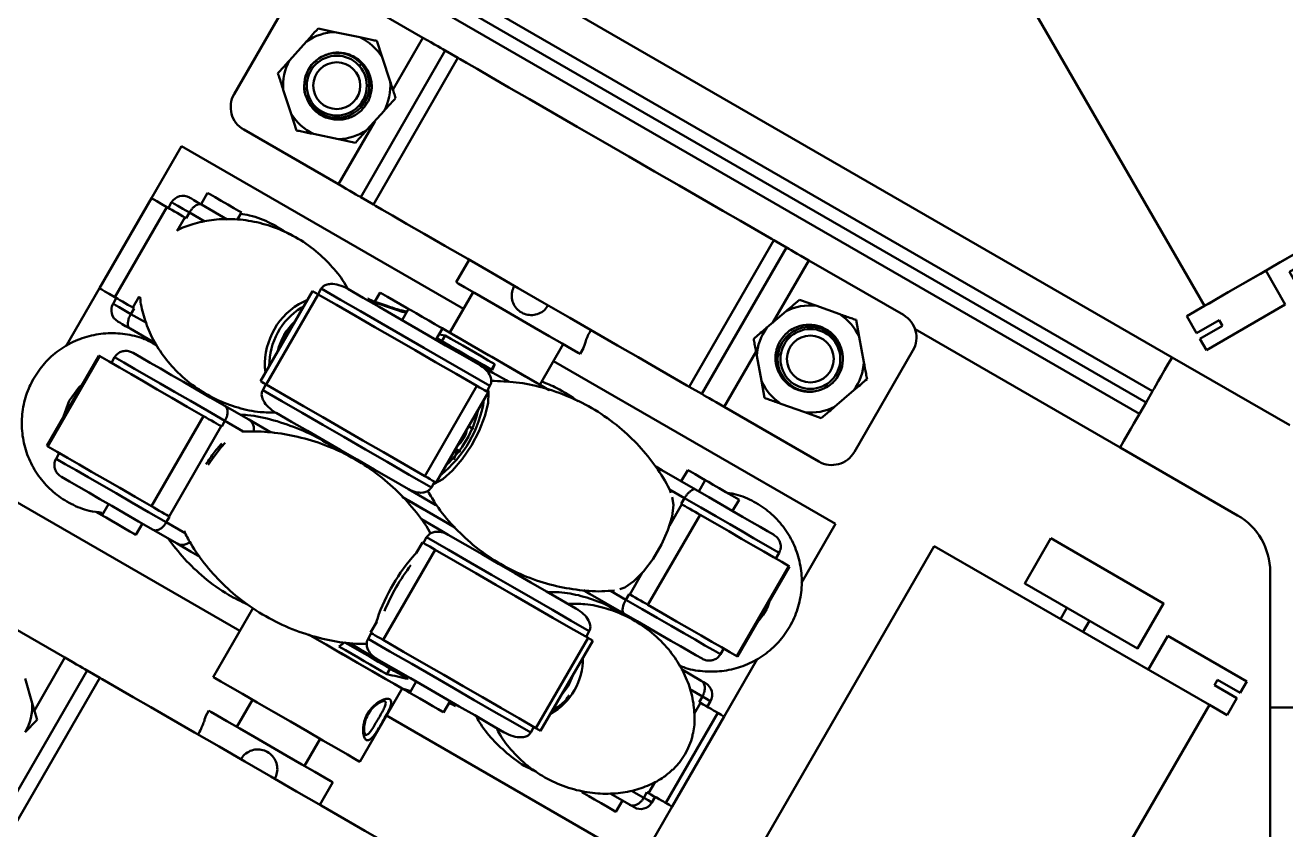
# Model space of a CAD drawing. Header units: millimetres. Extents: x 263 to 2983, y 441 to 2500.
# Drawn here: x 604.5 to 701.4, y 1531.5 to 1593.3 of the extents above; entities that cross this region are included whole.
import ezdxf

# ---------------------------------------------------------------- set-up
doc = ezdxf.new("R2010")
doc.units = ezdxf.units.MM
doc.header["$LTSCALE"] = 0.5
doc.layers.add('BOL', color=7, linetype='Continuous', lineweight=50)

# ---------------------------------------------------------------- blocks, each defined once
blk = doc.blocks.new('*U46')
at = {"layer": 'BOL'}
for p, q in [((-11.999, 6.192), (9.132, -6.008)), ((-1.803, 1.453), (-2.294, 0.589)), ((-0.071, 0.453), (-0.573, -0.405)), ((4.437, -3.297), (5.937, -0.699)), ((5.937, -0.699), (11.999, -4.199)), ((9.767, -4.065), (9.517, -4.498)), ((9.517, -4.498), (11.249, -5.498)), ((11.499, -5.065), (9.767, -4.065)), ((11.999, -4.199), (11.499, -5.065)), ((11.249, -5.498), (10.499, -6.797)), ((10.499, -6.797), (9.132, -6.008))]:
    blk.add_line(p, q, dxfattribs=at)
blk.add_lwpolyline([(-3.047, 6.797), (5.613, 1.797), (3.613, -1.667), (-5.047, 3.333)], close=True, dxfattribs=at)
blk = doc.blocks.new('*U47')
at = {"layer": 'BOL', "color": 0, "linetype": 'ByBlock', "lineweight": -2, "transparency": 16777216, "rotation": 239.9999999999999}
blk.add_blockref('*U46', (599.892, 1758.508), dxfattribs=at)
blk = doc.blocks.new('*U50')
at = {"layer": 'BOL'}
for p, q in [((-11.999, 6.192), (9.132, -6.008)), ((-1.803, 1.453), (-2.294, 0.589)), ((-0.071, 0.453), (-0.573, -0.405)), ((4.437, -3.297), (5.937, -0.699)), ((5.937, -0.699), (11.999, -4.199)), ((9.767, -4.065), (9.517, -4.498)), ((9.517, -4.498), (11.249, -5.498)), ((11.499, -5.065), (9.767, -4.065)), ((11.999, -4.199), (11.499, -5.065)), ((11.249, -5.498), (10.499, -6.797)), ((10.499, -6.797), (9.132, -6.008))]:
    blk.add_line(p, q, dxfattribs=at)
blk.add_lwpolyline([(-3.047, 6.797), (5.613, 1.797), (3.613, -1.667), (-5.047, 3.333)], close=True, dxfattribs=at)
blk = doc.blocks.new('*U51')
at = {"layer": 'BOL', "color": 0, "linetype": 'ByBlock', "lineweight": -2, "transparency": 16777216}
blk.add_blockref('*U50', (686.352, 1910.819), dxfattribs=at)

msp = doc.modelspace()

# ---------------------------------------------------------------- linework, layer by layer
at = {"layer": 'BOL'}
for p, q in [((614.683, 1612.789), (692.625, 1567.789)), ((613.183, 1610.19), (691.125, 1565.19)), ((612.683, 1609.324), (690.625, 1564.324)), ((690.125, 1563.458), (612.183, 1608.458)), ((680.224, 1597.546), (695.124, 1571.738)), ((627.82, 1596.543), (635.09, 1592.346)), ((625.088, 1595.811), (620.588, 1588.017)), ((628.329, 1592.781), (627.03, 1593.054)), ((630.251, 1592.377), (628.329, 1592.781)), ((626.144, 1592.065), (624.833, 1590.603)), ((631.963, 1590.842), (631.55, 1592.103)), ((635.09, 1592.346), (632.78, 1588.346)), ((636.806, 1591.355), (630.306, 1580.097)), ((637.779, 1590.793), (631.279, 1579.535)), ((632.574, 1588.975), (631.963, 1590.842)), ((637.779, 1590.793), (636.806, 1591.355)), ((624.36, 1588.353), (624.971, 1586.486)), ((630.329, 1586.995), (630.455, 1587.167)), ((624.971, 1586.486), (625.384, 1585.225)), ((631.38, 1585.92), (628.59, 1581.088)), ((630.79, 1585.263), (632.101, 1586.726)), ((621.32, 1585.285), (628.59, 1581.088)), ((626.683, 1584.952), (628.605, 1584.548)), ((616.539, 1584.004), (614.239, 1580.02)), ((638.19, 1571.504), (616.539, 1584.004)), ((628.605, 1584.548), (629.904, 1584.275)), ((614.239, 1580.02), (610.239, 1573.092)), ((618.553, 1580.416), (618.053, 1579.55)), ((631.279, 1579.535), (630.306, 1580.097)), ((611.429, 1572.405), (615.429, 1579.333)), ((615.788, 1579.703), (615.538, 1579.27)), ((618.091, 1579.529), (620.06, 1578.392)), ((616.801, 1578.541), (616.209, 1577.516)), ((616.801, 1578.541), (616.907, 1578.48)), ((617.157, 1578.913), (616.907, 1578.48)), ((618.345, 1578.227), (617.157, 1578.913)), ((620.832, 1578.362), (621.152, 1578.916)), ((621.125, 1578.931), (621.152, 1578.916)), ((662.028, 1576.793), (655.528, 1565.535)), ((663.002, 1576.231), (656.502, 1564.973)), ((662.028, 1576.793), (663.002, 1576.231)), ((638.641, 1575.285), (637.641, 1573.553)), ((664.718, 1575.24), (661.962, 1570.466)), ((664.718, 1575.24), (671.987, 1571.043)), ((610.239, 1573.092), (607.662, 1568.628)), ((611.538, 1572.342), (611.288, 1571.909)), ((613.295, 1572.469), (612.801, 1571.613)), ((626.603, 1572.882), (622.603, 1565.953)), ((627.045, 1572.627), (623.045, 1565.699)), ((627.279, 1573.069), (627.029, 1572.636)), ((631.799, 1572.769), (631.396, 1572.071)), ((638.94, 1572.803), (637.14, 1569.685)), ((612.657, 1571.118), (612.907, 1571.551)), ((612.801, 1571.613), (612.907, 1571.551)), ((625.543, 1571.882), (626.22, 1572.217)), ((625.745, 1571.599), (625.921, 1571.7)), ((633.4, 1571.431), (633.352, 1571.347)), ((633.988, 1571.505), (633.488, 1570.639)), ((633.863, 1571.288), (633.524, 1571.396)), ((662.993, 1571.345), (661.498, 1570.071)), ((665.253, 1571.762), (664.003, 1572.206)), ((667.104, 1571.105), (665.253, 1571.762)), ((612.657, 1571.118), (613.851, 1570.43)), ((668.596, 1569.355), (668.355, 1570.661)), ((614.578, 1568.855), (612.591, 1570.002)), ((613.527, 1569.462), (613.69, 1569.162)), ((636.086, 1569.139), (636.586, 1570.005)), ((636.793, 1569.472), (636.322, 1569.548)), ((636.54, 1569.034), (636.793, 1569.472)), ((636.56, 1570.02), (636.586, 1570.005)), ((663.218, 1569.567), (663.071, 1569.413)), ((668.952, 1567.424), (668.596, 1569.355)), ((688.625, 1560.86), (672.883, 1569.949)), ((644.068, 1565.685), (645.868, 1568.803)), ((647.167, 1568.053), (647.426, 1568.501)), ((610.203, 1567.917), (606.203, 1560.989)), ((610.282, 1567.871), (606.282, 1560.943)), ((611.408, 1567.799), (611.158, 1567.366)), ((666.769, 1555.004), (645.118, 1567.504)), ((660.669, 1568.227), (658.218, 1563.982)), ((660.729, 1567.904), (661.085, 1565.973)), ((672.719, 1568.311), (668.219, 1560.517)), ((692.625, 1567.789), (701.654, 1562.576)), ((640.354, 1566.832), (640.607, 1567.27)), ((617.582, 1565.388), (617.492, 1565.595)), ((622.779, 1565.275), (623.029, 1565.708)), ((635.225, 1558.667), (639.225, 1565.595)), ((640.237, 1565.588), (639.987, 1565.155)), ((655.528, 1565.535), (656.502, 1564.973)), ((661.085, 1565.973), (661.326, 1564.668)), ((636.095, 1558.164), (640.095, 1565.092)), ((666.688, 1563.983), (668.183, 1565.257)), ((691.125, 1565.19), (690.625, 1564.324)), ((619.865, 1564.07), (621.707, 1563.007)), ((658.218, 1563.982), (665.487, 1559.785)), ((662.576, 1564.223), (664.427, 1563.566)), ((664.427, 1563.566), (665.678, 1563.122)), ((690.125, 1563.458), (690.625, 1564.324)), ((614.244, 1556.346), (618.244, 1563.274)), ((619.879, 1562.908), (619.629, 1562.475)), ((621.292, 1562.092), (619.879, 1562.908)), ((621.707, 1563.007), (623.372, 1562.045)), ((619.594, 1562.495), (615.594, 1555.567)), ((619.629, 1562.475), (619.594, 1562.495)), ((638.979, 1562.273), (638.595, 1562.494)), ((619.654, 1561.18), (619.381, 1560.89)), ((619.599, 1560.88), (619.892, 1561.21)), ((628.542, 1560.793), (628.45, 1560.634)), ((637.595, 1560.762), (637.979, 1560.541)), ((697.654, 1555.647), (688.625, 1560.86)), ((606.908, 1560.004), (607.158, 1560.437)), ((652.964, 1559.394), (653.422, 1559.13)), ((653.422, 1559.13), (656.027, 1557.626)), ((655.419, 1559.131), (654.919, 1558.265)), ((601.539, 1558.023), (621.025, 1546.773)), ((635.737, 1557.793), (635.987, 1558.226)), ((656.772, 1558.35), (656.272, 1557.484)), ((655.176, 1556.962), (654.025, 1557.627)), ((655.176, 1556.962), (654.926, 1556.529)), ((658.871, 1555.984), (659.371, 1556.85)), ((659.35, 1556.862), (659.371, 1556.85)), ((610.437, 1555.657), (609.973, 1555.925)), ((610.947, 1556.518), (610.447, 1555.652)), ((654.016, 1554.839), (654.976, 1556.501)), ((654.926, 1556.529), (654.976, 1556.501)), ((613.045, 1554.152), (613.545, 1555.018)), ((615.379, 1555.113), (615.629, 1555.546)), ((615.379, 1555.113), (616.833, 1554.274)), ((615.629, 1555.546), (615.594, 1555.567)), ((656.37, 1555.696), (652.37, 1548.768)), ((664.151, 1550.471), (666.769, 1555.004)), ((616.207, 1553.481), (614.365, 1554.544)), ((635.369, 1553.965), (635.119, 1553.532)), ((636.022, 1553.01), (632.022, 1546.082)), ((635.055, 1553.568), (634.573, 1552.733)), ((674.353, 1553.281), (659.453, 1527.473)), ((634.252, 1552.421), (634.64, 1552.85)), ((662.442, 1552.768), (662.192, 1552.335)), ((650.976, 1549.573), (651.935, 1551.234)), ((659.199, 1544.825), (663.199, 1551.753)), ((659.243, 1544.8), (663.243, 1551.728)), ((700.154, 1540.892), (700.154, 1551.317)), ((647.922, 1549.604), (647.427, 1549.89)), ((650.527, 1548.1), (647.922, 1549.604)), ((649.486, 1549.856), (650.676, 1549.168)), ((650.676, 1549.168), (650.926, 1549.601)), ((650.926, 1549.601), (650.976, 1549.573)), ((607.59, 1544.715), (600.32, 1548.912)), ((622.042, 1548.535), (618.975, 1543.222)), ((631.537, 1547.476), (631.055, 1546.64)), ((630.869, 1546.17), (631.119, 1546.603)), ((643.768, 1539.3), (647.768, 1546.229)), ((647.866, 1546.749), (647.616, 1546.316)), ((644.128, 1539.092), (648.128, 1546.02)), ((657.942, 1544.974), (658.192, 1545.407)), ((605.247, 1540.658), (607.59, 1544.715)), ((658.219, 1540.195), (660.763, 1544.602)), ((602.806, 1532.466), (609.306, 1543.724)), ((610.279, 1543.162), (609.306, 1543.724)), ((632.563, 1543.881), (632.31, 1543.443)), ((654.935, 1543.823), (656.452, 1542.947)), ((603.779, 1531.904), (610.279, 1543.162)), ((604.528, 1543.104), (605.082, 1541.219)), ((630.233, 1536.722), (633.483, 1542.352)), ((633.481, 1542.353), (634.166, 1542.135)), ((634.57, 1542.879), (634.07, 1542.013)), ((656.545, 1541.738), (655.573, 1542.3)), ((622.006, 1541.472), (620.806, 1539.394)), ((636.668, 1540.513), (637.168, 1541.379)), ((656.545, 1541.738), (656.295, 1541.305)), ((656.411, 1541.238), (656.295, 1541.305)), ((656.919, 1540.945), (657.169, 1541.378)), ((605.082, 1541.219), (605.456, 1539.946)), ((618.641, 1540.644), (618.382, 1540.196)), ((637.353, 1541.115), (637.072, 1541.212)), ((657.729, 1540.477), (653.729, 1533.549)), ((655.923, 1540.393), (656.411, 1541.238)), ((680.584, 1515.273), (695.484, 1541.081)), ((700.154, 1450.892), (700.154, 1540.892)), ((700.154, 1540.892), (703.154, 1540.892)), ((632.283, 1540.273), (651.769, 1529.023)), ((643.366, 1538.955), (643.616, 1539.388)), ((654.219, 1533.267), (658.219, 1540.195)), ((626.002, 1536.394), (627.202, 1538.472)), ((643.768, 1539.3), (644.128, 1539.092)), ((627.167, 1533.412), (628.167, 1535.144)), ((652.411, 1534.31), (652.91, 1535.174)), ((647.317, 1534.365), (647.306, 1534.371)), ((650.952, 1533.421), (649.46, 1534.282)), ((649.904, 1532.871), (650.404, 1533.737)), ((651.11, 1534.484), (652.045, 1533.944)), ((652.045, 1533.944), (652.295, 1534.377)), ((652.411, 1534.31), (652.295, 1534.377)), ((652.669, 1533.584), (652.92, 1534.017)), ((651.303, 1533.218), (650.952, 1533.421)), ((651.769, 1529.023), (654.219, 1533.267))]:
    msp.add_line(p, q, dxfattribs=at)
at = {"layer": 'BOL', "flags": 128}
for points in [[(635.09, 1592.346), (635.399, 1592.168), (635.698, 1591.995), (635.978, 1591.834), (636.229, 1591.689), (636.443, 1591.565), (636.615, 1591.466), (636.737, 1591.395), (636.806, 1591.355)], [(637.779, 1590.793), (637.945, 1590.698), (638.436, 1590.414), (639.241, 1589.95), (640.336, 1589.317), (641.692, 1588.534), (643.272, 1587.622), (645.033, 1586.605), (646.927, 1585.512), (648.903, 1584.371), (650.905, 1583.215), (652.88, 1582.075), (654.774, 1580.981), (656.535, 1579.965), (658.115, 1579.052), (659.472, 1578.269), (660.567, 1577.637), (661.371, 1577.173), (661.863, 1576.889), (662.028, 1576.793)], [(695.124, 1571.738), (695.162, 1571.76), (695.465, 1571.935), (696.062, 1572.28), (696.936, 1572.784), (698.061, 1573.434), (699.407, 1574.211), (700.933, 1575.092), (702.595, 1576.052), (704.347, 1577.063), (706.138, 1578.097), (707.915, 1579.123), (709.629, 1580.113), (711.229, 1581.037), (712.67, 1581.868), (713.91, 1582.584), (714.913, 1583.164), (715.651, 1583.59), (716.103, 1583.85), (716.255, 1583.938), (716.255, 1583.938)], [(628.59, 1581.088), (628.899, 1580.909), (629.198, 1580.737), (629.478, 1580.575), (629.729, 1580.43), (629.943, 1580.306), (630.115, 1580.208), (630.237, 1580.137), (630.306, 1580.097)], [(614.239, 1580.02), (614.278, 1579.998), (614.416, 1579.918), (614.655, 1579.78), (614.993, 1579.585), (615.429, 1579.333)], [(617.154, 1580.069), (617.189, 1580.049), (617.301, 1579.984), (617.489, 1579.876), (617.752, 1579.724), (618.091, 1579.529)], [(618.553, 1580.416), (618.577, 1580.402), (618.769, 1580.291), (619.126, 1580.085), (619.594, 1579.816), (620.1, 1579.523), (620.57, 1579.252), (620.929, 1579.044), (621.125, 1578.931)], [(615.429, 1579.333), (615.516, 1579.283), (615.647, 1579.207), (615.814, 1579.111), (616.007, 1579), (616.214, 1578.88), (616.424, 1578.759), (616.623, 1578.644), (616.801, 1578.541)], [(617.157, 1578.913), (616.647, 1579.207), (616.254, 1579.434), (615.979, 1579.593), (615.825, 1579.682), (615.788, 1579.703)], [(631.279, 1579.535), (631.445, 1579.44), (631.936, 1579.156), (632.741, 1578.691), (633.836, 1578.059), (635.192, 1577.276), (636.772, 1576.364), (638.534, 1575.347), (640.427, 1574.253), (642.403, 1573.113), (644.405, 1571.957), (646.38, 1570.817), (648.274, 1569.723), (650.035, 1568.706), (651.615, 1567.794), (652.972, 1567.011), (654.067, 1566.379), (654.871, 1565.914), (655.363, 1565.631), (655.528, 1565.535)], [(664.718, 1575.24), (664.409, 1575.419), (664.11, 1575.592), (663.83, 1575.753), (663.579, 1575.898), (663.364, 1576.022), (663.193, 1576.121), (663.071, 1576.191), (663.002, 1576.231)], [(642.404, 1570.803), (641.171, 1571.515), (640.022, 1572.178), (639.036, 1572.748), (638.279, 1573.185), (637.803, 1573.459), (637.641, 1573.553)], [(610.239, 1573.092), (610.278, 1573.07), (610.416, 1572.99), (610.655, 1572.852), (610.993, 1572.657), (611.429, 1572.405)], [(612.801, 1571.613), (612.623, 1571.716), (612.424, 1571.831), (612.214, 1571.952), (612.007, 1572.071), (611.814, 1572.183), (611.647, 1572.279), (611.516, 1572.355), (611.429, 1572.405)], [(626.603, 1572.882), (626.606, 1572.88), (626.65, 1572.855), (626.741, 1572.802), (626.876, 1572.724), (627.045, 1572.627)], [(627.045, 1572.627), (628.456, 1571.812), (629.911, 1570.972), (631.404, 1570.11), (632.929, 1569.229), (634.48, 1568.334), (636.05, 1567.427), (637.634, 1566.513), (639.225, 1565.595)], [(640.237, 1565.588), (638.539, 1566.568), (636.846, 1567.545), (635.168, 1568.514), (633.512, 1569.47), (631.887, 1570.409), (630.301, 1571.324), (628.762, 1572.213), (627.279, 1573.069)], [(629.306, 1573.053), (630.494, 1572.367), (631.714, 1571.663), (632.962, 1570.943), (634.233, 1570.209), (635.524, 1569.463), (636.831, 1568.709), (638.149, 1567.948), (639.473, 1567.184)], [(630.862, 1572.312), (630.876, 1572.304), (630.937, 1572.269), (631.044, 1572.207), (631.197, 1572.119), (631.395, 1572.004)], [(631.799, 1572.769), (631.823, 1572.755), (632.015, 1572.644), (632.372, 1572.438), (632.839, 1572.168), (633.346, 1571.876), (633.815, 1571.605), (633.988, 1571.505)], [(611.288, 1571.909), (611.325, 1571.888), (611.479, 1571.799), (611.754, 1571.64), (612.147, 1571.413), (612.657, 1571.118)], [(633.803, 1571.198), (633.653, 1571.285), (633.537, 1571.351), (633.456, 1571.398), (633.411, 1571.424), (633.4, 1571.431)], [(633.988, 1571.505), (634.012, 1571.491), (634.204, 1571.38), (634.561, 1571.174), (635.028, 1570.904), (635.535, 1570.612), (636.004, 1570.341), (636.364, 1570.133), (636.56, 1570.02)], [(612.591, 1570.002), (612.253, 1570.197), (611.989, 1570.35), (611.801, 1570.458), (611.689, 1570.523), (611.654, 1570.543)], [(647.167, 1568.053), (647.005, 1568.147), (646.529, 1568.421), (645.772, 1568.858), (644.785, 1569.428), (643.637, 1570.091), (642.404, 1570.803)], [(636.56, 1570.02), (636.636, 1569.976), (637.664, 1569.383), (638.85, 1568.698), (640.131, 1567.958), (641.437, 1567.204), (642.698, 1566.476), (643.847, 1565.813), (644.813, 1565.255)], [(644.773, 1565.278), (644.043, 1565.7), (642.922, 1566.347), (641.677, 1567.066), (640.373, 1567.818), (639.082, 1568.564), (637.874, 1569.262), (636.812, 1569.875), (636.56, 1570.02)], [(640.607, 1567.27), (640.107, 1567.558), (639.609, 1567.846), (639.115, 1568.131), (638.628, 1568.412), (638.15, 1568.689), (637.683, 1568.958), (637.23, 1569.219), (636.793, 1569.472)], [(636.154, 1569.257), (636.538, 1569.035), (637.156, 1568.678), (637.79, 1568.312), (638.436, 1567.939), (639.091, 1567.561), (639.751, 1567.18), (640.413, 1566.797)], [(610.203, 1567.917), (610.218, 1567.908), (610.282, 1567.871)], [(618.244, 1563.274), (616.992, 1563.997), (615.804, 1564.683), (614.685, 1565.329), (613.641, 1565.932), (612.674, 1566.49), (611.79, 1567), (610.991, 1567.461), (610.282, 1567.871)], [(619.879, 1562.908), (618.514, 1563.696), (617.224, 1564.44), (616.017, 1565.137), (614.897, 1565.784), (613.872, 1566.376), (612.945, 1566.911), (612.122, 1567.386), (611.408, 1567.799)], [(612.828, 1568.133), (613.447, 1567.776), (614.147, 1567.371), (614.925, 1566.922), (615.778, 1566.43), (616.702, 1565.897), (617.694, 1565.324), (618.749, 1564.714), (619.865, 1564.07)], [(692.625, 1567.789), (692.332, 1567.282), (692.051, 1566.794), (691.792, 1566.345), (691.564, 1565.951), (691.378, 1565.628), (691.239, 1565.388), (691.154, 1565.24), (691.125, 1565.19)], [(639.473, 1567.184), (639.541, 1567.144), (640.467, 1566.61), (641.476, 1566.027), (641.689, 1565.904)], [(607.91, 1564.449), (608.664, 1565.466), (608.927, 1565.707)], [(623.045, 1565.699), (622.876, 1565.796), (622.741, 1565.874), (622.65, 1565.927), (622.606, 1565.952), (622.603, 1565.953)], [(623.045, 1565.699), (624.456, 1564.884), (625.911, 1564.044), (627.404, 1563.182), (628.929, 1562.301), (630.48, 1561.406), (632.051, 1560.499), (633.634, 1559.585), (635.225, 1558.667)], [(639.225, 1565.595), (639.433, 1565.474), (639.63, 1565.361), (639.803, 1565.261), (639.942, 1565.18), (640.04, 1565.124), (640.089, 1565.096), (640.095, 1565.092)], [(622.779, 1565.275), (624.262, 1564.418), (625.801, 1563.53), (627.387, 1562.615), (629.012, 1561.676), (630.668, 1560.72), (632.346, 1559.751), (634.039, 1558.774), (635.737, 1557.793)], [(640.088, 1565.329), (640.126, 1565.098), (640.088, 1564.274), (639.84, 1563.264), (639.4, 1562.15), (638.805, 1561.023), (638.103, 1559.973), (637.351, 1559.086), (636.61, 1558.433), (635.939, 1558.069), (635.886, 1558.052)], [(658.218, 1563.982), (657.909, 1564.161), (657.61, 1564.333), (657.33, 1564.495), (657.079, 1564.64), (656.864, 1564.764), (656.693, 1564.862), (656.571, 1564.933), (656.502, 1564.973)], [(607.478, 1563.198), (607.488, 1563.254), (607.91, 1564.449)], [(618.244, 1563.274), (618.427, 1563.168), (618.63, 1563.051), (618.84, 1562.93), (619.045, 1562.812), (619.233, 1562.703), (619.393, 1562.611), (619.516, 1562.54), (619.594, 1562.495)], [(633.973, 1557.657), (632.649, 1558.422), (631.331, 1559.182), (630.024, 1559.937), (628.733, 1560.682), (627.462, 1561.417), (626.214, 1562.137), (624.994, 1562.841), (623.806, 1563.527)], [(688.625, 1560.86), (688.918, 1561.367), (689.199, 1561.855), (689.458, 1562.304), (689.686, 1562.697), (689.872, 1563.021), (690.011, 1563.261), (690.096, 1563.408), (690.125, 1563.458)], [(606.282, 1560.943), (606.218, 1560.98), (606.203, 1560.989)], [(614.244, 1556.346), (612.992, 1557.069), (611.804, 1557.755), (610.685, 1558.401), (609.641, 1559.004), (608.674, 1559.562), (607.79, 1560.072), (606.991, 1560.533), (606.282, 1560.943)], [(618.6, 1559.523), (618.9, 1559.968), (619.599, 1560.88)], [(637.453, 1559.906), (637.697, 1560.58), (637.739, 1560.679)], [(606.908, 1560.004), (607.622, 1559.592), (608.445, 1559.117), (609.372, 1558.582), (610.397, 1557.989), (611.517, 1557.343), (612.724, 1556.646), (614.014, 1555.901), (615.379, 1555.113)], [(655.419, 1559.131), (655.443, 1559.118), (655.635, 1559.007), (655.992, 1558.801), (656.46, 1558.531), (656.772, 1558.35)], [(614.365, 1554.544), (613.249, 1555.188), (612.194, 1555.798), (611.202, 1556.37), (610.278, 1556.904), (609.425, 1557.396), (608.647, 1557.845), (607.947, 1558.249), (607.328, 1558.607)], [(636.095, 1558.164), (636.089, 1558.167), (636.04, 1558.196), (635.942, 1558.252), (635.803, 1558.333), (635.63, 1558.433), (635.433, 1558.546), (635.225, 1558.667)], [(656.772, 1558.35), (656.803, 1558.333), (657.006, 1558.216), (657.371, 1558.005), (657.843, 1557.732), (658.35, 1557.44), (658.814, 1557.171), (659.166, 1556.969), (659.35, 1556.862)], [(637.546, 1554.728), (636.67, 1555.234), (635.374, 1555.982), (634.021, 1556.763), (633.488, 1557.071)], [(633.489, 1557.07), (633.751, 1556.919), (635.108, 1556.136), (636.421, 1555.378), (637.541, 1554.731)], [(636.08, 1556.441), (634.775, 1557.194), (633.971, 1557.658)], [(654.221, 1557.043), (654.323, 1556.449), (654.22, 1555.569), (653.904, 1554.523), (653.402, 1553.405), (652.759, 1552.314), (652.033, 1551.346), (651.287, 1550.588), (650.588, 1550.108), (650.21, 1549.969)], [(662.442, 1552.768), (661.902, 1553.079), (661.249, 1553.456), (660.487, 1553.896), (659.618, 1554.398), (658.647, 1554.959), (657.58, 1555.575), (656.421, 1556.244), (655.176, 1556.962)], [(656.027, 1557.626), (657.034, 1557.045), (657.974, 1556.502), (658.843, 1556), (659.638, 1555.541), (660.357, 1555.126), (660.995, 1554.758), (661.55, 1554.437), (662.021, 1554.165)], [(615.594, 1555.567), (615.516, 1555.612), (615.393, 1555.682), (615.233, 1555.775), (615.045, 1555.883), (614.84, 1556.002), (614.63, 1556.123), (614.427, 1556.24), (614.244, 1556.346)], [(654.976, 1556.501), (655.075, 1556.444), (655.216, 1556.362), (655.39, 1556.262), (655.587, 1556.148), (655.796, 1556.027), (656.004, 1555.907), (656.2, 1555.794), (656.37, 1555.696)], [(611.635, 1554.966), (611.148, 1555.247), (610.752, 1555.475), (610.507, 1555.617), (610.447, 1555.652)], [(613.045, 1554.152), (613.04, 1554.154), (612.899, 1554.236), (612.582, 1554.419), (612.138, 1554.675), (611.635, 1554.966)], [(634.965, 1555.353), (636.5, 1554.466), (637.029, 1554.161)], [(656.37, 1555.696), (657.506, 1555.04), (658.569, 1554.426), (659.555, 1553.857), (660.459, 1553.335), (661.279, 1552.862), (662.011, 1552.439), (662.652, 1552.069), (663.199, 1551.753)], [(647.866, 1546.749), (646.483, 1547.548), (645.034, 1548.384), (643.526, 1549.255), (641.965, 1550.156), (640.361, 1551.082), (638.722, 1552.029), (637.055, 1552.991), (635.369, 1553.965)], [(637.029, 1554.161), (638.337, 1553.406), (639.629, 1552.66), (640.902, 1551.924), (642.152, 1551.203), (643.374, 1550.497), (644.564, 1549.81), (645.719, 1549.144), (646.834, 1548.5)], [(617.956, 1552.471), (617.285, 1552.858), (616.207, 1553.481)], [(635.055, 1553.568), (635.077, 1553.555), (635.149, 1553.514), (635.267, 1553.446), (635.423, 1553.356), (635.608, 1553.249), (635.811, 1553.132), (636.022, 1553.01)], [(647.768, 1546.229), (646.447, 1546.991), (645.073, 1547.785), (643.65, 1548.606), (642.185, 1549.452), (640.684, 1550.319), (639.152, 1551.203), (637.596, 1552.101), (636.022, 1553.01)], [(663.199, 1551.753), (663.24, 1551.729), (663.243, 1551.728)], [(650.676, 1549.168), (651.921, 1548.45), (653.08, 1547.781), (654.147, 1547.164), (655.118, 1546.604), (655.987, 1546.102), (656.749, 1545.662), (657.402, 1545.285), (657.942, 1544.974)], [(652.37, 1548.768), (652.2, 1548.866), (652.004, 1548.979), (651.796, 1549.099), (651.587, 1549.219), (651.39, 1549.333), (651.216, 1549.434), (651.075, 1549.515), (650.976, 1549.573)], [(656.521, 1544.639), (656.05, 1544.911), (655.495, 1545.232), (654.857, 1545.6), (654.138, 1546.015), (653.343, 1546.474), (652.474, 1546.976), (651.534, 1547.518), (650.527, 1548.1)], [(652.37, 1548.768), (653.506, 1548.112), (654.569, 1547.498), (655.555, 1546.929), (656.459, 1546.407), (657.279, 1545.933), (658.011, 1545.511), (658.652, 1545.141), (659.199, 1544.825)], [(633.481, 1542.353), (633.357, 1542.424), (632.936, 1542.667), (632.241, 1543.069), (631.309, 1543.607), (630.191, 1544.252), (628.947, 1544.97), (627.644, 1545.723), (626.352, 1546.468), (626.262, 1546.521)], [(626.288, 1546.506), (627.498, 1545.807), (628.804, 1545.053), (630.057, 1544.329), (631.193, 1543.674), (632.148, 1543.122), (632.871, 1542.705), (633.325, 1542.443), (633.483, 1542.352), (633.483, 1542.352)], [(630.869, 1546.17), (632.555, 1545.197), (634.222, 1544.235), (635.861, 1543.288), (637.465, 1542.362), (639.026, 1541.461), (640.534, 1540.59), (641.983, 1539.753), (643.366, 1538.955)], [(632.022, 1546.082), (631.811, 1546.203), (631.608, 1546.321), (631.423, 1546.428), (631.267, 1546.518), (631.149, 1546.586), (631.077, 1546.627), (631.055, 1546.64)], [(647.768, 1546.229), (647.922, 1546.139), (648.038, 1546.073), (648.108, 1546.032), (648.128, 1546.02)], [(628.632, 1545.566), (629.128, 1545.28), (629.618, 1544.997), (630.101, 1544.718), (630.573, 1544.445), (631.032, 1544.18), (631.476, 1543.924), (631.903, 1543.678), (632.31, 1543.443)], [(633.954, 1543.077), (633.415, 1543.389), (632.849, 1543.715), (632.261, 1544.055), (631.652, 1544.406), (631.027, 1544.768), (630.387, 1545.137), (629.737, 1545.512), (629.079, 1545.892)], [(631.529, 1544.634), (631.179, 1544.837), (630.248, 1545.374), (629.522, 1545.793)], [(643.768, 1539.3), (642.447, 1540.063), (641.073, 1540.856), (639.65, 1541.678), (638.185, 1542.524), (636.684, 1543.39), (635.152, 1544.275), (633.596, 1545.173), (632.022, 1546.082)], [(607.59, 1544.715), (607.899, 1544.536), (608.198, 1544.364), (608.478, 1544.202), (608.729, 1544.057), (608.943, 1543.933), (609.115, 1543.835), (609.237, 1543.764), (609.306, 1543.724)], [(641.334, 1538.974), (640.219, 1539.617), (639.064, 1540.284), (637.874, 1540.971), (636.652, 1541.677), (635.402, 1542.398), (634.129, 1543.133), (632.837, 1543.879), (631.529, 1544.634)], [(659.243, 1544.8), (659.24, 1544.801), (659.199, 1544.825)], [(629.884, 1536.924), (629.291, 1537.266), (628.446, 1537.754), (627.394, 1538.362), (626.191, 1539.056), (624.903, 1539.8), (623.599, 1540.553), (622.348, 1541.275), (621.22, 1541.926), (620.274, 1542.473), (619.561, 1542.884), (619.12, 1543.139), (618.975, 1543.222)], [(646.62, 1543.407), (646.248, 1542.533), (645.637, 1541.706)], [(634.528, 1529.162), (634.363, 1529.257), (633.871, 1529.541), (633.067, 1530.006), (631.972, 1530.638), (630.615, 1531.421), (629.035, 1532.333), (627.274, 1533.35), (625.38, 1534.444), (623.405, 1535.584), (621.403, 1536.74), (619.427, 1537.88), (617.534, 1538.974), (615.772, 1539.991), (614.192, 1540.903), (612.836, 1541.686), (611.741, 1542.318), (610.936, 1542.783), (610.445, 1543.066), (610.279, 1543.162)], [(634.07, 1542.013), (633.944, 1542.086), (633.487, 1542.349), (633.481, 1542.353)], [(646.411, 1543.047), (645.944, 1542.197), (645.845, 1542.066)], [(656.452, 1542.947), (656.645, 1542.835), (656.762, 1542.768), (656.803, 1542.744), (656.803, 1542.744)], [(636.668, 1540.513), (636.668, 1540.513), (636.556, 1540.578), (636.263, 1540.747), (635.834, 1540.994), (635.334, 1541.283), (634.84, 1541.568), (634.426, 1541.807), (634.156, 1541.963), (634.07, 1542.013)], [(657.169, 1541.378), (657.167, 1541.38), (657.08, 1541.43), (656.872, 1541.549), (656.545, 1541.738)], [(618.641, 1540.644), (618.803, 1540.55), (619.279, 1540.276), (620.036, 1539.839), (621.022, 1539.269), (622.171, 1538.606), (623.404, 1537.894)], [(656.411, 1541.238), (656.6, 1541.129), (656.806, 1541.011), (657.016, 1540.889), (657.218, 1540.773), (657.4, 1540.668), (657.551, 1540.58), (657.663, 1540.515), (657.729, 1540.477)], [(658.219, 1540.195), (658.218, 1540.195), (658.155, 1540.231), (657.992, 1540.326), (657.729, 1540.477)], [(623.404, 1537.894), (624.637, 1537.182), (625.785, 1536.519), (626.772, 1535.949), (627.529, 1535.512), (628.005, 1535.238), (628.167, 1535.144)], [(630.233, 1536.722), (630.192, 1536.746), (629.884, 1536.924)], [(649.904, 1532.871), (649.86, 1532.897), (649.636, 1533.026), (649.255, 1533.246), (648.775, 1533.523), (648.269, 1533.815), (647.815, 1534.077), (647.48, 1534.27), (647.317, 1534.365)], [(652.045, 1533.944), (652.372, 1533.755), (652.58, 1533.635), (652.667, 1533.585), (652.669, 1533.584)], [(653.729, 1533.549), (653.663, 1533.587), (653.551, 1533.652), (653.4, 1533.739), (653.218, 1533.845), (653.016, 1533.961), (652.806, 1534.082), (652.6, 1534.201), (652.411, 1534.31)], [(654.219, 1533.267), (654.218, 1533.267), (654.155, 1533.303), (653.992, 1533.397), (653.729, 1533.549)]]:
    msp.add_lwpolyline(points, dxfattribs=at)
at = {"layer": 'BOL'}
for centre, radius in [((628.467, 1588.664), 2.3), ((628.467, 1588.664), 1.8), ((664.84, 1567.664), 2.3), ((664.84, 1567.664), 1.8)]:
    msp.add_circle(centre, radius, dxfattribs=at)
for centre, radius, start, end in [((628.467, 1588.664), 4.119, 91.92139, 124.33189), ((628.467, 1588.664), 4.119, 31.92139, 64.33189), ((628.467, 1588.664), 2.5, 112.22268, 202.74971), ((628.488, 1588.682), 2.491, 197.52309, 112.82068), ((628.467, 1588.664), 4.119, 151.92139, 184.33189), ((628.467, 1588.664), 4.119, 331.92139, 4.33189), ((622.32, 1587.017), 2, 150, 240), ((628.467, 1588.664), 4.119, 211.92139, 244.33189), ((628.467, 1588.664), 4.119, 271.92139, 304.33189), ((616.654, 1579.203), 1, 60, 150), ((612.154, 1571.409), 1, 150, 240), ((628.397, 1567.243), 5.446, 121.60095, 186.59522), ((628.479, 1567.183), 5.193, 121.76457, 180.53411), ((664.84, 1567.664), 4.119, 84.24467, 116.65517), ((628.357, 1567.25), 4.531, 133.08466, 166.91418), ((628.131, 1567.381), 4.233, 134.21841, 165.78165), ((664.84, 1567.664), 4.119, 24.24467, 56.65517), ((670.987, 1569.311), 2, 330, 60), ((664.84, 1567.664), 4.119, 144.24467, 176.65517), ((664.819, 1567.65), 2.492, 8.46936, 285.09322), ((664.84, 1567.664), 2.5, 284.54596, 15.07299), ((664.84, 1567.664), 4.119, 324.24467, 356.65517), ((664.84, 1567.664), 4.119, 204.24467, 236.65517), ((630.713, 1565.89), 9.162, 308.4831, 351.51652), ((631.309, 1565.546), 8.215, 312.52796, 347.47214), ((664.84, 1567.664), 4.119, 264.24467, 296.65517), ((636.354, 1562.633), 2.144, 309.64341, 350.35914), ((666.487, 1561.517), 2, 240, 330), ((695.154, 1551.317), 5, 0, 60), ((645.819, 1542.768), 15.066, 140.15529, 162.25799), ((646.405, 1542.397), 15.445, 142.38886, 157.61149), ((657.657, 1550.334), 4.256, 316.65221, 343.34781), ((642.5, 1544.651), 4.871, 299.32738, 0.67239), ((656.303, 1541.878), 1, 330, 60), ((600.967, 1541.033), 4.119, 330.18721, 2.59771), ((636.074, 1538.621), 2.803, 57.13551, 62.85033), ((650.641, 1539.951), 5.29, 313.29644, 346.21398), ((651.803, 1534.084), 1, 240, 330)]:
    msp.add_arc(centre, radius, start, end, dxfattribs=at)
for points, knots in [([(627.03, 1593.054), (626.857, 1592.861), (626.565, 1592.535), (626.266, 1592.201), (626.144, 1592.065)], [0, 0, 0, 0, 0.59274, 1, 1, 1, 1]), ([(631.55, 1592.103), (631.418, 1592.131), (630.991, 1592.221), (630.553, 1592.313), (630.251, 1592.377)], [0, 0, 0, 0, 0.309693, 1, 1, 1, 1]), ([(627.522, 1590.979), (627.675, 1591.038), (628.09, 1591.199), (628.833, 1591.236), (629.664, 1591.006), (630.39, 1590.51), (630.915, 1589.795), (631.126, 1589.129), (631.15, 1588.738), (631.157, 1588.639)], [0, 0, 0, 0, 0.096549, 0.261815, 0.426975, 0.597499, 0.769412, 0.941269, 1, 1, 1, 1]), ([(624.833, 1590.603), (624.79, 1590.554), (624.49, 1590.22), (624.197, 1589.894), (623.947, 1589.615)], [0, 0, 0, 0, 0.145966, 1, 1, 1, 1]), ([(626.143, 1587.785), (626.139, 1587.793), (625.965, 1588.078), (625.937, 1588.779), (626.148, 1589.699), (626.54, 1590.355), (626.886, 1590.557), (626.954, 1590.597)], [0, 0, 0, 0, 0.008221, 0.31903, 0.617836, 0.924812, 1, 1, 1, 1]), ([(630.189, 1590.189), (630.216, 1590.213), (630.263, 1590.254), (630.31, 1590.296), (630.331, 1590.315)], [0, 0, 0, 0, 0.5600635, 1, 1, 1, 1]), ([(623.947, 1589.615), (623.989, 1589.486), (624.125, 1589.071), (624.264, 1588.646), (624.36, 1588.353)], [0, 0, 0, 0, 0.30969, 1, 1, 1, 1]), ([(630.929, 1588.786), (630.939, 1588.733), (631.008, 1588.388), (630.836, 1587.714), (630.468, 1587.246), (630.285, 1587.013)], [0, 0, 0, 0, 0.083119, 0.543272, 1, 1, 1, 1]), ([(632.987, 1587.714), (632.945, 1587.842), (632.809, 1588.257), (632.67, 1588.682), (632.574, 1588.975)], [0, 0, 0, 0, 0.309698, 1, 1, 1, 1]), ([(631.157, 1588.639), (631.156, 1588.609), (631.153, 1588.463), (631.103, 1588.019), (630.885, 1587.364), (630.522, 1586.943), (630.357, 1586.751)], [0, 0, 0, 0, 0.041749, 0.209058, 0.63979, 1, 1, 1, 1]), ([(630.357, 1586.751), (630.23, 1586.646), (629.875, 1586.353), (629.155, 1586.067), (628.255, 1586.016), (627.392, 1586.269), (626.679, 1586.793), (626.311, 1587.325), (626.184, 1587.643), (626.162, 1587.697)], [0, 0, 0, 0, 0.097301, 0.273052, 0.448798, 0.624629, 0.796267, 0.965297, 1, 1, 1, 1]), ([(632.101, 1586.726), (632.145, 1586.774), (632.444, 1587.108), (632.737, 1587.435), (632.987, 1587.714)], [0, 0, 0, 0, 0.145968, 1, 1, 1, 1]), ([(625.384, 1585.225), (625.517, 1585.197), (625.944, 1585.107), (626.381, 1585.015), (626.683, 1584.952)], [0, 0, 0, 0, 0.309693, 1, 1, 1, 1]), ([(629.904, 1584.275), (630.077, 1584.468), (630.37, 1584.794), (630.668, 1585.127), (630.79, 1585.263)], [0, 0, 0, 0, 0.592731, 1, 1, 1, 1]), ([(618.091, 1579.529), (618.09, 1579.529), (618.026, 1579.567), (617.886, 1579.586), (617.649, 1579.484), (617.442, 1579.302), (617.284, 1579.115), (617.2, 1578.98), (617.157, 1578.913)], [0, 0, 0, 0, 0.00298, 0.33605, 0.617226, 0.78558, 0.892369, 1, 1, 1, 1]), ([(629.297, 1573.059), (629.276, 1573.102), (629.018, 1573.644), (628.278, 1574.589), (627.048, 1575.867), (625.543, 1576.942), (623.867, 1577.755), (622.147, 1578.254), (620.462, 1578.452), (618.873, 1578.382), (617.448, 1578.069), (616.571, 1577.749), (616.185, 1577.535), (616.179, 1577.532)], [0, 0, 0, 0, 0.009606, 0.119837, 0.232311, 0.356287, 0.476778, 0.592843, 0.70385, 0.809143, 0.907806, 0.998624, 1, 1, 1, 1]), ([(624.873, 1577.209), (624.392, 1577.517), (623.423, 1578.136), (622.108, 1578.651), (621.3, 1578.781), (621.062, 1578.819)], [0, 0, 0, 0, 0.409733, 0.825629, 1, 1, 1, 1]), ([(627.279, 1573.069), (627.327, 1573.133), (627.424, 1573.261), (627.684, 1573.388), (628.093, 1573.454), (628.671, 1573.36), (629.091, 1573.178), (629.304, 1573.054), (629.306, 1573.053)], [0, 0, 0, 0, 0.107635, 0.214428, 0.382763, 0.663943, 0.997017, 1, 1, 1, 1]), ([(642.105, 1573.285), (642.036, 1573.134), (641.899, 1572.832), (641.892, 1572.326), (642.04, 1571.843), (642.347, 1571.43), (642.77, 1571.145), (643.254, 1571.016), (643.755, 1571.047), (644.217, 1571.247), (644.548, 1571.514), (644.654, 1571.732), (644.685, 1571.795)], [0, 0, 0, 0, 0.104635, 0.20917, 0.316185, 0.424961, 0.531116, 0.634492, 0.738967, 0.846777, 0.95528, 1, 1, 1, 1]), ([(613.383, 1572.446), (613.382, 1572.428), (613.379, 1571.94), (613.63, 1570.948), (614.148, 1569.495), (614.98, 1568.075), (616.105, 1566.71), (617.513, 1565.502), (619.144, 1564.534), (620.853, 1563.892), (622.411, 1563.554), (623.377, 1563.55), (623.768, 1563.549)], [0, 0, 0, 0, 0.003735, 0.103692, 0.209705, 0.320038, 0.433295, 0.560932, 0.685422, 0.805734, 0.921166, 1, 1, 1, 1]), ([(633.379, 1571.393), (633.033, 1571.509), (632.273, 1571.762), (631.517, 1572.027), (631.105, 1572.172)], [0, 0, 0, 0, 0.454957, 1, 1, 1, 1]), ([(631.395, 1572.004), (631.795, 1571.867), (632.595, 1571.592), (633.4, 1571.329), (633.803, 1571.198)], [0, 0, 0, 0, 0.499978, 1, 1, 1, 1]), ([(664.003, 1572.206), (663.805, 1572.038), (663.472, 1571.754), (663.131, 1571.464), (662.993, 1571.345)], [0, 0, 0, 0, 0.592729, 1, 1, 1, 1]), ([(612.657, 1571.118), (612.62, 1571.048), (612.545, 1570.908), (612.463, 1570.677), (612.409, 1570.407), (612.438, 1570.151), (612.526, 1570.038), (612.59, 1570.003), (612.591, 1570.002)], [0, 0, 0, 0, 0.10763, 0.214405, 0.382761, 0.663946, 0.997024, 1, 1, 1, 1]), ([(668.355, 1570.661), (668.228, 1570.706), (667.817, 1570.852), (667.395, 1571.002), (667.104, 1571.105)], [0, 0, 0, 0, 0.309685, 1, 1, 1, 1]), ([(614.659, 1568.687), (614.438, 1568.822), (613.794, 1569.215), (612.576, 1569.556), (611.096, 1569.702), (609.616, 1569.516), (608.21, 1569.026), (606.946, 1568.247), (605.857, 1567.229), (605.342, 1566.39), (605.085, 1565.971)], [0, 0, 0, 0, 0.069893, 0.203481, 0.336862, 0.469995, 0.602876, 0.735547, 0.868097, 1, 1, 1, 1]), ([(647.986, 1569.889), (647.908, 1569.744), (647.751, 1569.454), (647.585, 1569.038), (647.477, 1568.708), (647.423, 1568.508), (647.422, 1568.505), (647.422, 1568.503)], [0, 0, 0, 0, 0.209348, 0.418507, 0.632635, 0.850278, 1, 1, 1, 1]), ([(661.498, 1570.071), (661.448, 1570.028), (661.107, 1569.738), (660.773, 1569.453), (660.488, 1569.21)], [0, 0, 0, 0, 0.145974, 1, 1, 1, 1]), ([(662.179, 1568.049), (662.183, 1568.078), (662.205, 1568.222), (662.314, 1568.656), (662.618, 1569.275), (663.034, 1569.645), (663.223, 1569.813)], [0, 0, 0, 0, 0.041756, 0.209059, 0.639783, 1, 1, 1, 1]), ([(662.4, 1567.937), (662.398, 1568.015), (662.391, 1568.409), (662.686, 1569.033), (663.108, 1569.406), (663.293, 1569.569)], [0, 0, 0, 0, 0.121532, 0.614887, 1, 1, 1, 1]), ([(663.223, 1569.813), (663.363, 1569.9), (663.754, 1570.143), (664.505, 1570.33), (665.404, 1570.26), (666.226, 1569.895), (666.863, 1569.28), (667.156, 1568.703), (667.24, 1568.371), (667.254, 1568.314)], [0, 0, 0, 0, 0.097301, 0.273053, 0.448801, 0.624627, 0.796276, 0.965297, 1, 1, 1, 1]), ([(660.488, 1569.21), (660.512, 1569.077), (660.591, 1568.648), (660.673, 1568.208), (660.729, 1567.904)], [0, 0, 0, 0, 0.309684, 1, 1, 1, 1]), ([(611.408, 1567.799), (611.471, 1567.886), (611.597, 1568.062), (611.885, 1568.228), (612.213, 1568.299), (612.544, 1568.269), (612.738, 1568.176), (612.828, 1568.133)], [0, 0, 0, 0, 0.19882, 0.397469, 0.600958, 0.815759, 1, 1, 1, 1]), ([(665.468, 1565.244), (665.308, 1565.206), (664.875, 1565.102), (664.135, 1565.165), (663.341, 1565.503), (662.688, 1566.091), (662.263, 1566.871), (662.143, 1567.559), (662.171, 1567.949), (662.179, 1568.049)], [0, 0, 0, 0, 0.096551, 0.261811, 0.426972, 0.597497, 0.769408, 0.941263, 1, 1, 1, 1]), ([(669.193, 1566.119), (669.168, 1566.252), (669.089, 1566.681), (669.008, 1567.12), (668.952, 1567.424)], [0, 0, 0, 0, 0.309684, 1, 1, 1, 1]), ([(640.237, 1565.588), (640.27, 1565.661), (640.335, 1565.807), (640.338, 1566.083), (640.237, 1566.442), (639.948, 1566.849), (639.649, 1567.082), (639.474, 1567.183), (639.473, 1567.184)], [0, 0, 0, 0, 0.107629, 0.214432, 0.382782, 0.663958, 0.997023, 1, 1, 1, 1]), ([(640.413, 1566.797), (640.444, 1566.873), (640.505, 1567.025), (640.573, 1567.188), (640.607, 1567.27)], [0, 0, 0, 0, 0.49998, 1, 1, 1, 1]), ([(667.273, 1567.134), (667.175, 1566.849), (666.978, 1566.27), (666.462, 1565.691), (666.062, 1565.526), (665.949, 1565.479)], [0, 0, 0, 0, 0.410928, 0.833905, 1, 1, 1, 1]), ([(667.088, 1567.174), (667.122, 1567.167), (667.184, 1567.153), (667.246, 1567.14), (667.273, 1567.134)], [0, 0, 0, 0, 0.56003, 1, 1, 1, 1]), ([(605.085, 1565.971), (604.99, 1565.779), (604.677, 1565.146), (604.341, 1563.983), (604.227, 1562.5), (604.434, 1561.023), (604.949, 1559.622), (605.75, 1558.362), (606.8, 1557.296), (608.053, 1556.49), (609.289, 1555.985), (610.108, 1555.891), (610.435, 1555.853)], [0, 0, 0, 0, 0.047626, 0.15687, 0.266437, 0.376194, 0.486145, 0.596264, 0.706487, 0.816739, 0.926933, 1, 1, 1, 1]), ([(617.515, 1565.542), (617.611, 1565.475), (617.739, 1565.386), (617.885, 1565.335), (617.921, 1565.323)], [0, 0, 0, 0, 0.752771, 1, 1, 1, 1]), ([(654.133, 1557.381), (654.093, 1557.474), (653.793, 1558.173), (652.99, 1559.402), (651.718, 1561.01), (650.147, 1562.495), (648.338, 1563.781), (646.342, 1564.801), (644.303, 1565.499), (642.29, 1565.914), (640.967, 1565.964), (640.328, 1565.988)], [0, 0, 0, 0, 0.018078, 0.136079, 0.256256, 0.377702, 0.512073, 0.64187, 0.766844, 0.887183, 1, 1, 1, 1]), ([(647.021, 1564.394), (646.48, 1564.763), (645.592, 1565.369), (644.6, 1565.775), (644.211, 1565.934)], [0, 0, 0, 0, 0.609017, 1, 1, 1, 1]), ([(668.183, 1565.257), (668.233, 1565.3), (668.574, 1565.591), (668.908, 1565.875), (669.193, 1566.119)], [0, 0, 0, 0, 0.14597, 1, 1, 1, 1]), ([(623.806, 1563.527), (623.804, 1563.528), (623.591, 1563.652), (623.223, 1563.923), (622.853, 1564.377), (622.705, 1564.764), (622.685, 1565.053), (622.748, 1565.201), (622.779, 1565.275)], [0, 0, 0, 0, 0.002971, 0.33607, 0.617251, 0.785602, 0.892377, 1, 1, 1, 1]), ([(661.326, 1564.668), (661.453, 1564.622), (661.864, 1564.476), (662.285, 1564.327), (662.576, 1564.223)], [0, 0, 0, 0, 0.309685, 1, 1, 1, 1]), ([(619.865, 1564.07), (619.865, 1564.07), (619.934, 1564.03), (620.039, 1563.911), (620.095, 1563.637), (620.061, 1563.356), (619.989, 1563.119), (619.916, 1562.978), (619.879, 1562.908)], [0, 0, 0, 0, 0.002973, 0.336044, 0.617225, 0.785583, 0.892373, 1, 1, 1, 1]), ([(665.678, 1563.122), (665.875, 1563.29), (666.208, 1563.574), (666.549, 1563.865), (666.688, 1563.983)], [0, 0, 0, 0, 0.592762, 1, 1, 1, 1]), ([(628.46, 1560.652), (628.192, 1560.85), (627.324, 1561.492), (625.693, 1562.279), (623.663, 1562.977), (622.101, 1563.33), (621.235, 1563.376), (621.051, 1563.385)], [0, 0, 0, 0, 0.124934, 0.403633, 0.671974, 0.930363, 1, 1, 1, 1]), ([(621.707, 1563.007), (621.709, 1563.006), (621.78, 1562.964), (621.92, 1562.849), (622.061, 1562.608), (622.125, 1562.334), (622.097, 1562.152), (622.085, 1562.074)], [0, 0, 0, 0, 0.006338, 0.25029, 0.53565, 0.80318, 1, 1, 1, 1]), ([(635.678, 1554.26), (635.66, 1554.295), (635.318, 1554.947), (634.427, 1556.105), (633.004, 1557.679), (631.303, 1559.086), (629.397, 1560.272), (627.336, 1561.183), (625.252, 1561.778), (623.189, 1562.103), (621.833, 1562.097), (621.169, 1562.095)], [0, 0, 0, 0, 0.007058, 0.128651, 0.251514, 0.375112, 0.509394, 0.638929, 0.763761, 0.884151, 1, 1, 1, 1]), ([(619.381, 1560.89), (619.27, 1560.755), (618.951, 1560.37), (618.632, 1559.898), (618.425, 1559.591)], [0, 0, 0, 0, 0.350074, 1, 1, 1, 1]), ([(607.328, 1558.607), (607.225, 1558.68), (607.02, 1558.827), (606.827, 1559.158), (606.76, 1559.517), (606.808, 1559.809), (606.883, 1559.957), (606.908, 1560.004)], [0, 0, 0, 0, 0.232852, 0.465966, 0.690694, 0.901639, 1, 1, 1, 1]), ([(653.076, 1559.203), (653.12, 1559.207), (653.244, 1559.217), (653.355, 1559.168), (653.421, 1559.131), (653.422, 1559.13)], [0, 0, 0, 0, 0.350207, 0.983531, 1, 1, 1, 1]), ([(633.973, 1557.657), (633.974, 1557.657), (634.15, 1557.556), (634.5, 1557.412), (634.997, 1557.366), (635.359, 1557.458), (635.596, 1557.599), (635.69, 1557.729), (635.737, 1557.793)], [0, 0, 0, 0, 0.002986, 0.336067, 0.617233, 0.785575, 0.892374, 1, 1, 1, 1]), ([(635.459, 1557.53), (635.673, 1557.159), (636.226, 1556.199), (637.39, 1554.798), (638.948, 1553.308), (640.761, 1552.023), (642.755, 1551.004), (644.795, 1550.299), (646.822, 1549.907), (648.497, 1549.769), (649.468, 1549.849), (649.792, 1549.875)], [0, 0, 0, 0, 0.075607, 0.195758, 0.317175, 0.451513, 0.581278, 0.706223, 0.826533, 0.942174, 1, 1, 1, 1]), ([(654.78, 1544.123), (654.891, 1544.072), (655.449, 1543.811), (656.565, 1543.635), (658.048, 1543.629), (659.503, 1543.96), (660.853, 1544.586), (662.038, 1545.484), (663.007, 1546.612), (663.714, 1547.92), (664.128, 1549.35), (664.229, 1550.836), (664.012, 1552.312), (663.487, 1553.709), (662.677, 1554.963), (661.62, 1556.023), (660.359, 1556.813), (659.284, 1557.268), (658.634, 1557.347), (658.476, 1557.367)], [0, 0, 0, 0, 0.015887, 0.080295, 0.144593, 0.20877, 0.272834, 0.336814, 0.400757, 0.464712, 0.528733, 0.592839, 0.657056, 0.721388, 0.785813, 0.850298, 0.914797, 0.979264, 1, 1, 1, 1]), ([(655.176, 1556.962), (655.218, 1557.03), (655.302, 1557.166), (655.456, 1557.354), (655.653, 1557.542), (655.867, 1557.659), (655.98, 1557.653), (656.027, 1557.626), (656.027, 1557.626)], [0, 0, 0, 0, 0.107643, 0.214424, 0.382769, 0.663946, 0.997034, 1, 1, 1, 1]), ([(615.379, 1555.113), (615.336, 1555.046), (615.251, 1554.912), (615.082, 1554.732), (614.855, 1554.561), (614.59, 1554.474), (614.435, 1554.503), (614.365, 1554.544), (614.365, 1554.544)], [0, 0, 0, 0, 0.1076295, 0.2144282, 0.3827739, 0.6639492, 0.9970232, 1, 1, 1, 1]), ([(615.504, 1553.886), (615.91, 1553.352), (616.734, 1552.266), (618.306, 1550.806), (619.931, 1549.609), (621.115, 1549.042), (621.603, 1548.808)], [0, 0, 0, 0, 0.251448, 0.511257, 0.798744, 1, 1, 1, 1]), ([(616.739, 1554.452), (616.903, 1554.126), (617.379, 1553.18), (618.434, 1551.742), (619.869, 1550.175), (621.567, 1548.766), (623.474, 1547.581), (625.535, 1546.668), (627.619, 1546.079), (629.372, 1545.784), (630.416, 1545.78), (630.77, 1545.778)], [0, 0, 0, 0, 0.063499, 0.184797, 0.307365, 0.430664, 0.564625, 0.693848, 0.818379, 0.938479, 1, 1, 1, 1]), ([(637.029, 1554.161), (637.028, 1554.161), (636.867, 1554.254), (636.544, 1554.381), (636.079, 1554.409), (635.736, 1554.306), (635.508, 1554.16), (635.415, 1554.03), (635.369, 1553.965)], [0, 0, 0, 0, 0.002976, 0.336061, 0.617234, 0.785574, 0.892363, 1, 1, 1, 1]), ([(662.021, 1554.165), (662.124, 1554.092), (662.33, 1553.945), (662.522, 1553.614), (662.59, 1553.255), (662.542, 1552.964), (662.466, 1552.815), (662.442, 1552.768)], [0, 0, 0, 0, 0.232852, 0.465966, 0.690697, 0.901645, 1, 1, 1, 1]), ([(617.185, 1553.606), (617.13, 1553.562), (616.992, 1553.452), (616.729, 1553.374), (616.451, 1553.375), (616.281, 1553.439), (616.209, 1553.48), (616.207, 1553.481)], [0, 0, 0, 0, 0.180893, 0.453728, 0.744753, 0.993559, 1, 1, 1, 1]), ([(650.591, 1547.961), (650.052, 1548.284), (648.992, 1548.917), (647.268, 1549.482), (645.805, 1549.764), (644.939, 1549.743), (644.64, 1549.736)], [0, 0, 0, 0, 0.296079, 0.581879, 0.855743, 1, 1, 1, 1]), ([(647.922, 1549.604), (647.921, 1549.605), (647.855, 1549.643), (647.752, 1549.72), (647.696, 1549.84), (647.674, 1549.887)], [0, 0, 0, 0, 0.015562, 0.612299, 1, 1, 1, 1]), ([(650.527, 1548.1), (650.527, 1548.1), (650.479, 1548.127), (650.419, 1548.222), (650.412, 1548.466), (650.477, 1548.73), (650.563, 1548.958), (650.639, 1549.098), (650.676, 1549.168)], [0, 0, 0, 0, 0.002969, 0.33605, 0.617218, 0.785573, 0.892357, 1, 1, 1, 1]), ([(655.759, 1538.686), (655.785, 1538.767), (655.942, 1539.273), (655.972, 1540.244), (655.837, 1541.612), (655.395, 1543.03), (654.679, 1544.418), (653.662, 1545.754), (652.362, 1546.941), (650.829, 1547.893), (649.204, 1548.527), (647.652, 1548.864), (646.662, 1548.855), (646.225, 1548.851)], [0, 0, 0, 0, 0.015058, 0.094007, 0.18251, 0.277042, 0.375733, 0.477292, 0.591849, 0.704073, 0.812895, 0.917551, 1, 1, 1, 1]), ([(646.834, 1548.5), (646.836, 1548.499), (647.049, 1548.374), (647.42, 1548.103), (647.791, 1547.647), (647.94, 1547.26), (647.959, 1546.971), (647.897, 1546.823), (647.866, 1546.749)], [0, 0, 0, 0, 0.002983, 0.336057, 0.617245, 0.785591, 0.892369, 1, 1, 1, 1]), ([(630.869, 1546.17), (630.836, 1546.097), (630.769, 1545.952), (630.756, 1545.682), (630.839, 1545.333), (631.096, 1544.944), (631.367, 1544.729), (631.528, 1544.635), (631.529, 1544.634)], [0, 0, 0, 0, 0.10763, 0.214404, 0.382752, 0.663936, 0.997006, 1, 1, 1, 1]), ([(629.079, 1545.892), (629.006, 1545.84), (628.86, 1545.738), (628.708, 1545.623), (628.632, 1545.566)], [0, 0, 0, 0, 0.499981, 1, 1, 1, 1]), ([(657.942, 1544.974), (657.878, 1544.886), (657.752, 1544.71), (657.464, 1544.544), (657.136, 1544.473), (656.805, 1544.503), (656.611, 1544.596), (656.521, 1544.639)], [0, 0, 0, 0, 0.198813, 0.397489, 0.600962, 0.815752, 1, 1, 1, 1]), ([(632.31, 1543.443), (632.585, 1543.385), (633.136, 1543.269), (633.681, 1543.141), (633.954, 1543.077)], [0, 0, 0, 0, 0.4999768, 1, 1, 1, 1]), ([(656.545, 1541.738), (656.582, 1541.809), (656.655, 1541.951), (656.723, 1542.189), (656.747, 1542.477), (656.668, 1542.762), (656.539, 1542.897), (656.452, 1542.947), (656.452, 1542.947)], [0, 0, 0, 0, 0.107619, 0.21443, 0.382766, 0.663949, 0.997028, 1, 1, 1, 1]), ([(632.534, 1541.514), (632.544, 1541.508), (632.612, 1541.464), (632.673, 1541.32), (632.613, 1541.002), (632.425, 1540.575), (632.15, 1540.066), (631.844, 1539.534), (631.548, 1539.045), (631.27, 1538.647), (631.02, 1538.401), (630.799, 1538.338), (630.62, 1538.467), (630.5, 1538.78), (630.467, 1539.24), (630.555, 1539.793), (630.784, 1540.36), (631.13, 1540.855), (631.545, 1541.236), (631.97, 1541.482), (632.329, 1541.58), (632.47, 1541.535), (632.534, 1541.514)], [0, 0, 0, 0, 0.008754, 0.061375, 0.113782, 0.167274, 0.22076, 0.272211, 0.322428, 0.374316, 0.428963, 0.479602, 0.532515, 0.585105, 0.637963, 0.69173, 0.744436, 0.795014, 0.84566, 0.898883, 0.954171, 1, 1, 1, 1]), ([(630.634, 1538.823), (630.655, 1538.804), (630.721, 1538.745), (630.867, 1538.816), (631.06, 1539.023), (631.278, 1539.364), (631.516, 1539.775), (631.771, 1540.216), (632.009, 1540.633), (632.18, 1540.98), (632.245, 1541.238), (632.202, 1541.355), (632.148, 1541.39), (632.14, 1541.395)], [0, 0, 0, 0, 0.046784, 0.145283, 0.253053, 0.356972, 0.458568, 0.562989, 0.671053, 0.777865, 0.880897, 0.983052, 1, 1, 1, 1]), ([(630.968, 1540.478), (631.008, 1540.546), (631.139, 1540.773), (631.456, 1541.071), (631.806, 1541.305), (632.028, 1541.381), (632.094, 1541.388), (632.111, 1541.39)], [0, 0, 0, 0, 0.118134, 0.394511, 0.68276, 0.920151, 1, 1, 1, 1]), ([(646.319, 1541.844), (646.304, 1541.818), (646.102, 1541.47), (645.662, 1541.048), (645.206, 1540.783), (645.054, 1540.695)], [0, 0, 0, 0, 0.050153, 0.684615, 1, 1, 1, 1]), ([(630.623, 1538.806), (630.634, 1538.798), (630.657, 1538.779), (630.577, 1538.94), (630.552, 1539.246), (630.601, 1539.682), (630.741, 1540.138), (630.908, 1540.388), (630.968, 1540.478)], [0, 0, 0, 0, 0.127719, 0.291627, 0.460113, 0.662497, 0.878445, 1, 1, 1, 1]), ([(605.456, 1539.946), (605.278, 1539.758), (604.976, 1539.441), (604.667, 1539.117), (604.541, 1538.985)], [0, 0, 0, 0, 0.592722, 1, 1, 1, 1]), ([(617.821, 1538.808), (617.9, 1538.953), (618.057, 1539.243), (618.222, 1539.659), (618.33, 1539.989), (618.385, 1540.189), (618.386, 1540.192), (618.386, 1540.194)], [0, 0, 0, 0, 0.209347, 0.418506, 0.632635, 0.850279, 1, 1, 1, 1]), ([(639.165, 1540.253), (639.246, 1540.093), (639.579, 1539.438), (640.425, 1538.4), (641.718, 1537.184), (642.866, 1536.361), (643.615, 1536.045), (643.779, 1535.976)], [0, 0, 0, 0, 0.08535, 0.35104, 0.621511, 0.916985, 1, 1, 1, 1]), ([(640.746, 1539.313), (640.831, 1539.136), (641.149, 1538.478), (642.003, 1537.418), (643.284, 1536.218), (644.817, 1535.262), (646.441, 1534.614), (648.083, 1534.275), (649.673, 1534.229), (651.15, 1534.443), (652.456, 1534.887), (653.495, 1535.429), (654.041, 1535.923), (654.26, 1536.121)], [0, 0, 0, 0, 0.0374, 0.139312, 0.254387, 0.367138, 0.476487, 0.58167, 0.682058, 0.776931, 0.865378, 0.946159, 1, 1, 1, 1]), ([(643.366, 1538.955), (643.317, 1538.891), (643.221, 1538.763), (642.96, 1538.636), (642.551, 1538.571), (641.971, 1538.665), (641.55, 1538.849), (641.336, 1538.973), (641.334, 1538.974)], [0, 0, 0, 0, 0.107635, 0.214421, 0.382769, 0.663947, 0.99703, 1, 1, 1, 1]), ([(623.703, 1535.412), (623.772, 1535.563), (623.909, 1535.865), (623.915, 1536.371), (623.767, 1536.854), (623.461, 1537.267), (623.038, 1537.552), (622.554, 1537.681), (622.053, 1537.65), (621.591, 1537.45), (621.26, 1537.183), (621.153, 1536.965), (621.122, 1536.902)], [0, 0, 0, 0, 0.104634, 0.209168, 0.316184, 0.424955, 0.531114, 0.634493, 0.738961, 0.846776, 0.955269, 1, 1, 1, 1]), ([(650.952, 1533.421), (650.952, 1533.42), (651.039, 1533.371), (651.22, 1533.326), (651.507, 1533.4), (651.743, 1533.565), (651.916, 1533.743), (652.002, 1533.877), (652.045, 1533.944)], [0, 0, 0, 0, 0.002972, 0.336048, 0.61723, 0.785581, 0.892387, 1, 1, 1, 1])]:
    msp.add_open_spline(points, degree=3, knots=knots, dxfattribs=at)

# ---------------------------------------------------------------- block references
for name, p in [('*U47', (105, -181.865)), ('*U51', (0, -363.731))]:
    msp.add_blockref(name, p, dxfattribs=at)

doc.saveas('drawing.dxf')
